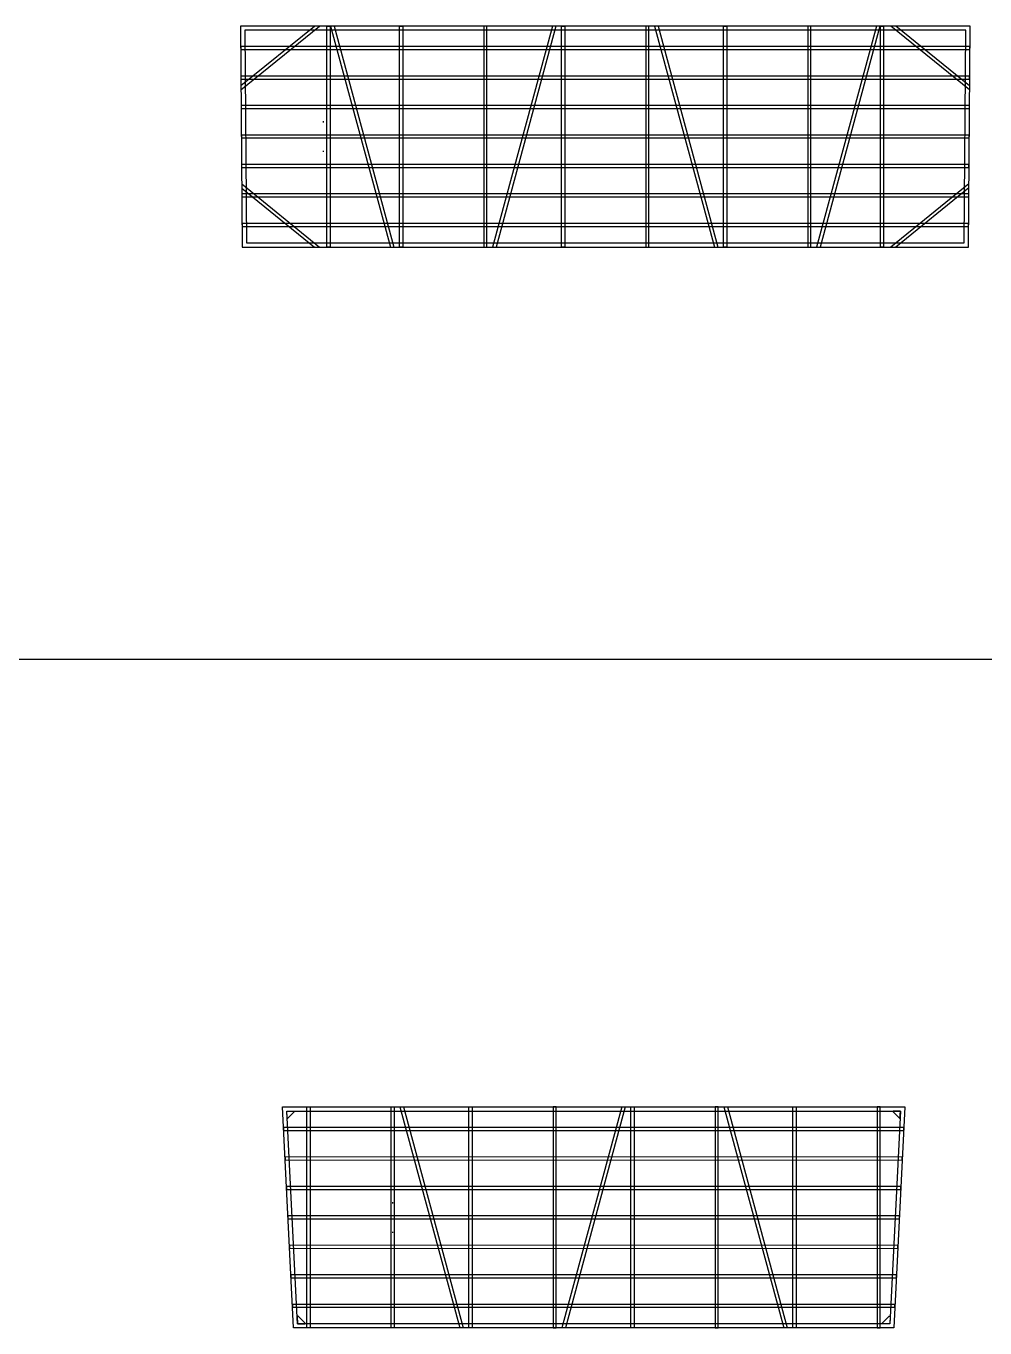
# Model space of a CAD drawing. Extents: x 1254079 to 1500931, y -102737 to 142253.
# Drawn here: x 1330956 to 1343979, y 38460 to 56135 of the extents above; entities that cross this region are included whole.
import ezdxf

# ---------------------------------------------------------------- set-up
doc = ezdxf.new("R2010")
doc.units = 0
doc.header["$LTSCALE"] = 1000
doc.header["$MEASUREMENT"] = 0
for name, color, linetype in [('14#槽钢', 3, 'Continuous'), ('PUB_DIM', 3, 'Continuous'), ('W-STEEL_FRAME钢架', 3, 'Continuous'), ('W-STEEL_KEEL钢龙骨', 5, 'Continuous')]:
    doc.layers.add(name, color=color, linetype=linetype)

msp = doc.modelspace()

# ---------------------------------------------------------------- linework, layer by layer
at = {"layer": '14#槽钢'}
for points in [[(1333892.2, 53135.4), (1343753.4, 53135.4), (1343776.6, 56135.3), (1333869.1, 56135.3)], [(1333949.8, 53193.4), (1343695.9, 53193.4), (1343718.1, 56077.3), (1333927.5, 56077.3)], [(1342891.2, 41460), (1342741.4, 38459.8), (1334588.2, 38459.8), (1334438.4, 41460)], [(1342830.2, 41402), (1342686.2, 38517.8), (1334643.4, 38517.8), (1334499.4, 41402)]]:
    msp.add_lwpolyline(points, close=True, dxfattribs=at)
msp.add_lwpolyline([(1284443.8, 47538.8), (1371490.4, 47538.8)], dxfattribs=at)
at = {"layer": 'PUB_DIM'}
for p, q in [((1334985.8, 54835.3), (1334999.8, 54835.3)), ((1334992.8, 54842.3), (1334992.8, 54828.3)), ((1334992.8, 54442.3), (1334992.8, 54428.3)), ((1334985.8, 54435.3), (1334999.8, 54435.3)), ((1335927.8, 40160), (1335941.8, 40160)), ((1335934.8, 40167), (1335934.8, 40153)), ((1335927.8, 39760), (1335941.8, 39760)), ((1335934.8, 39767), (1335934.8, 39753))]:
    msp.add_line(p, q, dxfattribs=at)
at = {"layer": 'W-STEEL_FRAME钢架'}
for p, q in [((1333875.3, 55326.2), (1334874.8, 56135.3)), ((1333875.7, 55271.3), (1334943.1, 56135.3)), ((1335092.6, 56135.3), (1335906.6, 53135.3)), ((1335139, 56135.3), (1335953, 53135.3)), ((1338106.6, 56135.3), (1337292.6, 53135.3)), ((1338153, 56135.3), (1337339, 53135.3)), ((1339492.6, 56135.3), (1340306.6, 53135.3)), ((1339539, 56135.3), (1340353, 53135.3)), ((1342506.6, 56135.3), (1341692.6, 53135.3)), ((1342553, 56135.3), (1341739, 53135.3)), ((1343769.9, 55270.3), (1342701.4, 56135.3)), ((1343770.3, 55325.3), (1342769.7, 56135.3)), ((1333885.6, 53991.4), (1334943.1, 53135.3)), ((1333886.1, 53935.7), (1334874.8, 53135.3)), ((1343760, 53992.4), (1342701.4, 53135.3)), ((1343759.6, 53936.7), (1342769.7, 53135.3)), ((1336034.6, 41460), (1336848.6, 38460)), ((1336081, 41460), (1336895, 38460)), ((1339048.6, 41460), (1338234.6, 38460)), ((1339095, 41460), (1338281, 38460)), ((1340434.6, 41460), (1341248.6, 38460)), ((1340481, 41460), (1341295, 38460))]:
    msp.add_line(p, q, dxfattribs=at)
for points in [[(1335043.1, 56135.3), (1335086.1, 56135.3), (1335086.1, 53135.3), (1335043.1, 53135.3)], [(1336029.8, 56135.3), (1336072.8, 56135.3), (1336072.8, 53135.3), (1336029.8, 53135.3)], [(1337215.8, 56135.3), (1337172.8, 56135.3), (1337172.8, 53135.3), (1337215.8, 53135.3)], [(1338229.8, 56135.3), (1338272.8, 56135.3), (1338272.8, 53135.3), (1338229.8, 53135.3)], [(1339415.8, 56135.3), (1339372.8, 56135.3), (1339372.8, 53135.3), (1339415.8, 53135.3)], [(1340429.8, 56135.3), (1340472.8, 56135.3), (1340472.8, 53135.3), (1340429.8, 53135.3)], [(1341615.8, 56135.3), (1341572.8, 56135.3), (1341572.8, 53135.3), (1341615.8, 53135.3)], [(1342558.4, 56135.3), (1342601.4, 56135.3), (1342601.4, 53135.3), (1342558.4, 53135.3)], [(1334771.8, 41460), (1334814.8, 41460), (1334814.8, 38460), (1334771.8, 38460)], [(1335914.8, 41460), (1335957.8, 41460), (1335957.8, 38460), (1335914.8, 38460)], [(1336971.8, 41460), (1337014.8, 41460), (1337014.8, 38460), (1336971.8, 38460)], [(1338157.8, 41460), (1338114.8, 41460), (1338114.8, 38460), (1338157.8, 38460)], [(1339171.8, 41460), (1339214.8, 41460), (1339214.8, 38460), (1339171.8, 38460)], [(1340357.8, 41460), (1340314.8, 41460), (1340314.8, 38460), (1340357.8, 38460)], [(1341371.8, 41460), (1341414.8, 41460), (1341414.8, 38460), (1341371.8, 38460)], [(1342557.8, 41460), (1342514.8, 41460), (1342514.8, 38460), (1342557.8, 38460)]]:
    msp.add_lwpolyline(points, close=True, dxfattribs=at)
at = {"layer": 'W-STEEL_FRAME钢架', "color": 1}
for points in [[(1334509.4, 41302), (1334504.4, 41302), (1334499.4, 41402), (1334599.4, 41402), (1334599.4, 41392)], [(1342820.9, 41302), (1342825.2, 41302), (1342830.2, 41402), (1342730.9, 41402), (1342730.9, 41392)], [(1334653.4, 38617.8), (1334638.4, 38617.8), (1334643.4, 38517.8), (1334743.4, 38517.8), (1334743.4, 38527.8)], [(1342676.2, 38617.8), (1342691.2, 38617.8), (1342686.2, 38517.8), (1342586.2, 38517.8), (1342586.2, 38527.8)]]:
    msp.add_lwpolyline(points, close=True, dxfattribs=at)
at = {"layer": 'W-STEEL_KEEL钢龙骨'}
for points in [[(1333871.4, 55815.3), (1343774.3, 55815.7), (1343774.3, 55855.7), (1333871.4, 55855.3)], [(1333874.5, 55415.3), (1343771.2, 55415.3), (1343771.2, 55455.3), (1333874.5, 55455.3)], [(1333877.6, 55015.3), (1343768.1, 55015.3), (1343768.1, 55055.3), (1333877.6, 55055.3)], [(1333880.7, 54615.8), (1343765, 54615.3), (1343765, 54655.3), (1333880.7, 54655.8)], [(1333883.7, 54215.3), (1343761.9, 54215.3), (1343761.9, 54255.3), (1333883.7, 54255.3)], [(1333886.8, 53815.3), (1343758.8, 53815.8), (1343758.8, 53855.8), (1333886.8, 53855.3)], [(1333889.9, 53415.3), (1343755.7, 53415.3), (1343755.7, 53455.3), (1333889.9, 53455.3)], [(1334453.4, 41140.2), (1342876.3, 41140.8), (1342876.3, 41180.8), (1334453.4, 41180.2)], [(1334473.5, 40738.2), (1342856.3, 40740.9), (1342856.3, 40780.9), (1334473.5, 40778.2)], [(1334493.3, 40340.9), (1342836.3, 40339.7), (1342836.3, 40379.7), (1334493.3, 40380.9)], [(1334513.3, 39939.9), (1342816.3, 39939.9), (1342816.3, 39979.9), (1334513.3, 39979.9)], [(1334533.2, 39542), (1342796.3, 39539.8), (1342796.3, 39579.8), (1334533.2, 39582)], [(1334553.3, 39140.2), (1342776.4, 39141.2), (1342776.4, 39181.2), (1334553.3, 39180.2)], [(1334573.2, 38740.2), (1342756.4, 38740.3), (1342756.4, 38780.3), (1334573.2, 38780.2)]]:
    msp.add_lwpolyline(points, close=True, dxfattribs=at)

doc.saveas('drawing.dxf')
